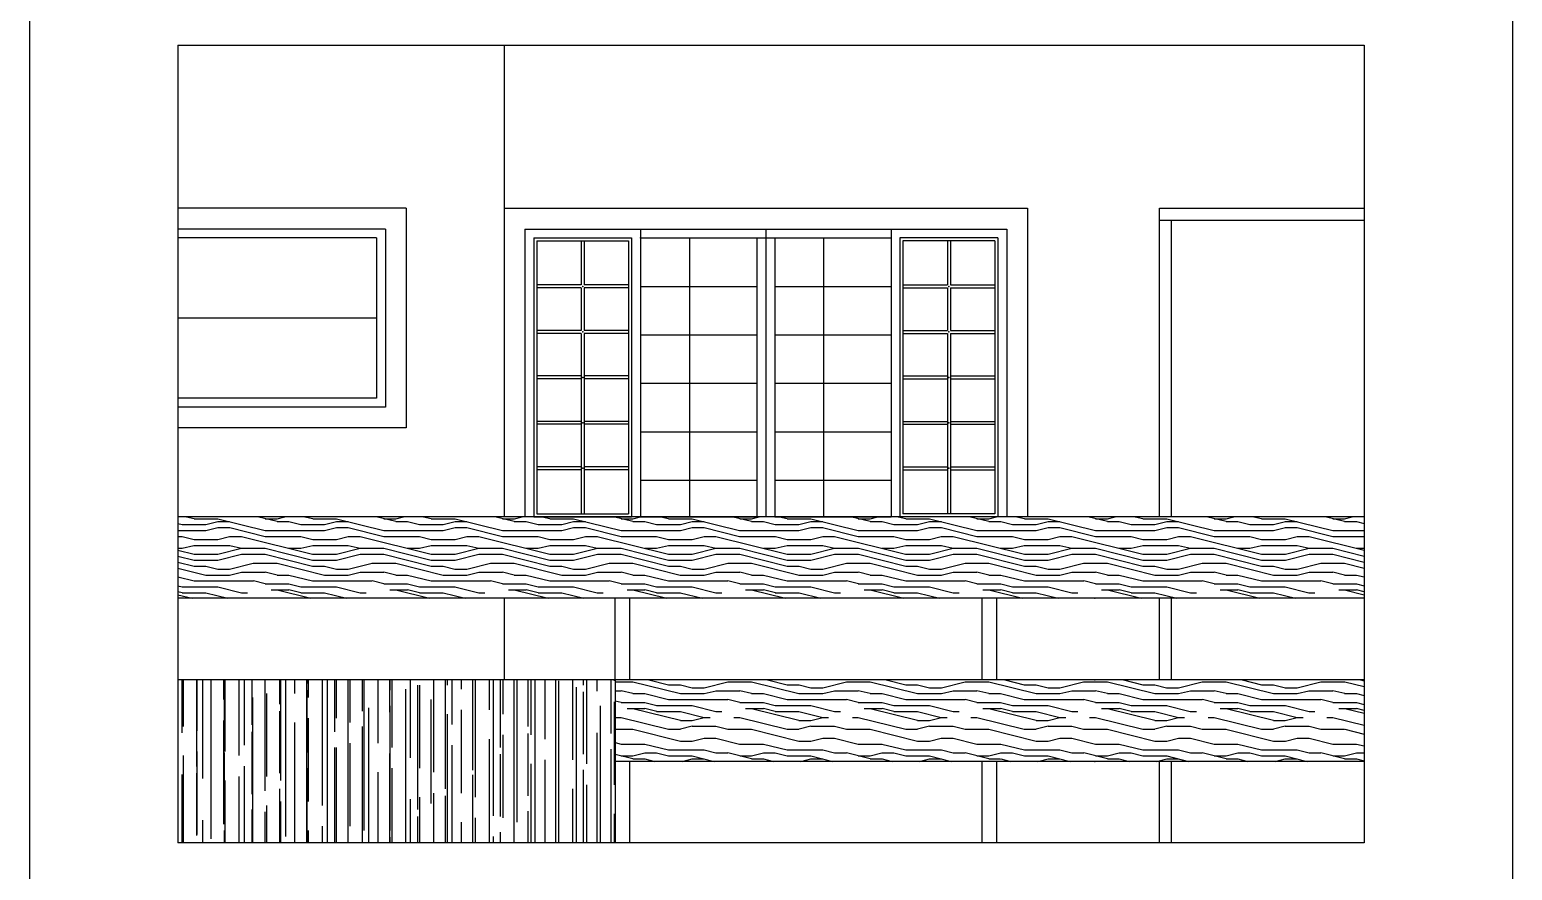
# Model space of a CAD drawing. Extents: x -6 to 123, y -41 to 65.
# Drawn here: x 14.09 to 19.09, y -10.26 to -7.42 of the extents above; entities that cross this region are included whole.
import ezdxf

# ---------------------------------------------------------------- set-up
doc = ezdxf.new("R2010")
doc.units = 0
doc.header["$MEASUREMENT"] = 0
for name, color, linetype in [('HAX', 20, 'CONTINUOUS'), ('JANELA', 2, 'CONTINUOUS'), ('P02', 1, 'CONTINUOUS'), ('PLANO1', 9, 'CONTINUOUS'), ('PLANO2', 3, 'CONTINUOUS')]:
    doc.layers.add(name, color=color, linetype=linetype)

msp = doc.modelspace()

# ---------------------------------------------------------------- hatches: boundary and pattern name
at = {"layer": 'HAX'}
h = msp.add_hatch(dxfattribs=at)
h.set_pattern_fill('MADEIRA', color=256, scale=0.4, style=0)
h.set_pattern_definition([(0, (11.24616, 30.21794), (0, 0.4), [0.08, -0.12, 0.04, -0.16]), (0, (11.52616, 30.22794), (0, 0.4), [0.08, -0.32]), (0, (11.48616, 30.24794), (0, 0.4), [0.04, -0.36]), (0, (11.26616, 30.25794), (0, 0.4), [0.02, -0.28, 0.02, -0.08]), (0, (11.40616, 30.27794), (0, 0.4), [0.08, -0.12, 0.02, -0.18]), (0, (11.30616, 30.28794), (0, 0.4), [0.06, -0.34]), (0, (11.40616, 30.29794), (0, 0.4), [0.12, -0.28]), (0, (11.28616, 30.30794), (0, 0.4), [0.08, -0.32]), (0, (11.44616, 30.31794), (0, 0.4), [0.2, -0.2]), (0, (11.32616, 30.33794), (0, 0.4), [0.04, -0.12, 0.08, -0.16]), (0, (11.60616, 30.34794), (0, 0.4), [0.08, -0.32]), (0, (11.52616, 30.35794), (0, 0.4), [0.04, -0.36]), (0, (11.44616, 30.36794), (0, 0.4), [0.04, -0.36]), (0, (11.24616, 30.37794), (0, 0.4), [0.08, -0.32]), (0, (11.44616, 30.38794), (0, 0.4), [0.08, -0.32]), (0, (11.44616, 30.40794), (0, 0.4), [0.08, -0.08, 0.08, -0.16]), (0, (11.36616, 30.42794), (0, 0.4), [0.04, -0.2, 0.08, -0.08]), (0, (11.44616, 30.43794), (0, 0.4), [0.12, -0.28]), (0, (11.44616, 30.45794), (0, 0.4), [0.08, -0.32]), (0, (11.28616, 30.46794), (0, 0.4), [0.12, -0.16, 0.04, -0.08]), (0, (11.28616, 30.48794), (0, 0.4), [0.2, -0.2]), (0, (11.52616, 30.49794), (0, 0.4), [0.04, -0.36]), (0, (11.40616, 30.50794), (0, 0.4), [0.08, -0.32]), (0, (11.32616, 30.51794), (0, 0.4), [0.04, -0.16, 0.04, -0.16]), (0, (11.28616, 30.52794), (0, 0.4), [0.04, -0.12, 0.08, -0.16]), (0, (11.36616, 30.53794), (0, 0.4), [0.04, -0.2, 0.04, -0.12]), (0, (11.44616, 30.54794), (0, 0.4), [0.12, -0.28]), (0, (11.28616, 30.56794), (0, 0.4), [0.08, -0.32]), (0, (11.48616, 30.57794), (0, 0.4), [0.04, -0.36]), (0, (11.56616, 30.58794), (0, 0.4), [0.04, -0.36]), (14.03624, (11.52616, 30.24794), (0.4, -1e-11), [0.0412, -1.6080422]), (14.03624, (11.56616, 30.33794), (0.4, -1e-11), [0.0412, -1.6080422]), (14.03624, (11.52616, 30.57794), (0.4, -1e-11), [0.0412, -1.6080422]), (14.03624, (11.40616, 30.42794), (0.4, -1e-11), [0.0412, -1.6080422]), (14.03624, (11.48616, 30.48794), (0.4, -1e-11), [0.0412, -1.6080422]), (14.03624, (11.52616, 30.45794), (0.4, -1e-11), [0.0412, -1.6080422]), (14.03624, (11.32616, 30.52794), (0.4, -1e-11), [0.0412, -1.6080422]), (14.03624, (11.48616, 30.50794), (0.4, -1e-11), [0.0412, -1.6080422]), (14.03624, (11.56616, 30.35794), (0.4, -1e-11), [0.0824, -1.5668422]), (14.03624, (11.52616, 30.38794), (0.4, -1e-11), [0.0824, -1.5668422]), (14.03624, (11.52616, 30.40794), (0.4, -1e-11), [0.0824, -1.5668422]), (165.96376, (11.40616, 30.27794), (-0.4, -1e-11), [0.0412, -0.0824, 0.0412, -1.4844422]), (165.96376, (11.32616, 30.33794), (-0.4, -1e-11), [0.0412, -1.6080422]), (165.96376, (11.32616, 30.51794), (-0.4, -1e-11), [0.0824, -1.5668422]), (194.03624, (11.52616, 30.22794), (-0.4, 1e-11), [0.0412, -1.6080422]), (345.96376, (11.60616, 30.22794), (0.4, 1e-11), [0.0412, -1.6080422]), (345.96376, (11.48616, 30.36794), (0.4, 1e-11), [0.0412, -1.6080422]), (345.96376, (11.56616, 30.43794), (0.4, 1e-11), [0.0412, -1.6080422]), (345.96376, (11.40616, 30.46794), (0.4, 1e-11), [0.0412, -1.6080422]), (345.96376, (11.36616, 30.51794), (0.4, 1e-11), [0.0412, -1.6080422]), (345.96376, (11.40616, 30.53794), (0.4, 1e-11), [0.0412, -1.6080422]), (345.96376, (11.40616, 30.46794), (0.4, 1e-11), [0.0412, -1.6080422]), (345.96376, (11.52616, 30.52794), (0.4, 1e-11), [0.1648, -1.4844422]), (345.96376, (11.28616, 30.25794), (0.4, 1e-11), [0.1648, -1.4844422]), (345.96376, (11.32616, 30.28794), (0.4, 1e-11), [0.1648, -1.4844422]), (345.96376, (11.36616, 30.30794), (0.4, 1e-11), [0.0412, -0.0824, 0.0824, -1.4432422]), (345.96376, (11.36616, 30.33794), (0.4, 1e-11), [0.0824, -0.0824, 0.0824, -1.4020422]), (345.96376, (11.32616, 30.37794), (0.4, 1e-11), [0.1648, -1.4844422]), (345.96376, (11.28616, 30.40794), (0.4, 1e-11), [0.1648, -1.4844422]), (345.96376, (11.28616, 30.42794), (0.4, 1e-11), [0.1648, -1.4844422]), (345.96376, (11.56616, 30.54794), (0.4, 1e-11), [0.0412, -1.6080422]), (345.96377, (11.60616, 30.58794), (0.4, 8e-08), [0.0824, -1.5668422]), (345.96377, (11.36616, 30.56794), (0.4, 8e-08), [0.0824, -1.5668422]), (345.96376, (11.32616, 30.21794), (0.4, 7e-09), [0.1648, -1.4844422]), (345.96376, (11.56616, 30.49794), (0.4, 7e-09), [0.1236, -1.5256422]), (345.96376, (11.60616, 30.46794), (0.4, 7e-09), [0.2472, -1.4020422])])
h.paths.add_polyline_path([(14.592, -9.0653), (14.592, -9.3403), (18.592, -9.3403), (18.592, -9.0653)])
h.paths.add_polyline_path([(16.0661, -9.6153), (16.0661, -9.8903), (18.592, -9.8903), (18.592, -9.6153)])
h = msp.add_hatch(dxfattribs=at)
h.set_pattern_fill('AR-RROOF', color=256, scale=0.07, angle=90, style=0)
h.set_pattern_definition([(90, (11.24616, 30.21794), (-0.07, 0.154), [1.05, -0.14, 0.35, -0.07]), (90, (11.21116, 30.31104), (-0.0931, -0.07), [0.21, -0.0231, 0.42, -0.0525]), (90, (11.18666, 30.252937), (-0.0469, 0.364), [0.56, -0.098, 0.28, -0.07])])
h.paths.add_polyline_path([(14.592, -9.6153), (14.592, -10.1653), (16.0661, -10.1653), (16.0661, -9.6153)])

# ---------------------------------------------------------------- linework, layer by layer
for p, q in [((16.152, -8.0953), (16.997, -8.0953)), ((16.5745, -8.0953), (16.5745, -9.0653)), ((16.152, -8.1253), (16.5445, -8.1253)), ((16.152, -8.1253), (16.997, -8.1253)), ((16.317, -8.1253), (16.317, -9.0653)), ((16.5445, -8.1253), (16.5445, -9.0653)), ((16.6045, -8.1253), (16.6045, -9.0653)), ((16.6045, -8.1253), (16.997, -8.1253)), ((16.7695, -8.1253), (16.7695, -9.0653)), ((16.152, -8.2886), (16.5445, -8.2886)), ((16.6045, -8.2886), (16.997, -8.2886)), ((16.152, -8.452), (16.5445, -8.452)), ((16.6045, -8.452), (16.997, -8.452)), ((16.152, -8.6153), (16.5445, -8.6153)), ((16.6045, -8.6153), (16.997, -8.6153)), ((16.152, -8.7786), (16.5445, -8.7786)), ((16.6045, -8.7786), (16.997, -8.7786)), ((16.152, -8.942), (16.5445, -8.942)), ((16.6045, -8.942), (16.997, -8.942)), ((16.152, -9.0653), (16.5445, -9.0653)), ((16.6045, -9.0653), (16.997, -9.0653))]:
    msp.add_line(p, q, dxfattribs=at)
for p in [(16.5745, -8.1253), (17.6844, -9.3403), (17.6844, -9.6153), (17.6844, -9.8903)]:
    msp.add_point(p, dxfattribs=at)
at = {"layer": 'JANELA'}
for p, q in [((15.692, -7.4753), (15.692, -9.0653)), ((15.362, -8.0253), (14.592, -8.0253)), ((15.362, -8.0253), (15.362, -8.7653)), ((15.692, -8.0253), (15.692, -9.0653)), ((15.692, -8.0253), (17.457, -8.0253)), ((17.457, -8.0253), (17.457, -9.0653)), ((15.292, -8.0953), (14.592, -8.0953)), ((15.292, -8.0953), (15.292, -8.6953)), ((15.262, -8.1253), (14.592, -8.1253)), ((15.262, -8.1253), (15.262, -8.6653)), ((15.262, -8.3953), (14.592, -8.3953)), ((15.262, -8.6653), (14.592, -8.6653)), ((15.292, -8.6953), (14.592, -8.6953)), ((15.362, -8.7653), (14.592, -8.7653)), ((15.692, -9.3403), (15.692, -9.6153))]:
    msp.add_line(p, q, dxfattribs=at)
at = {"layer": 'P02'}
for p, q in [((17.9024, -8.0253), (18.592, -8.0253)), ((17.9024, -9.0653), (17.9024, -8.0253)), ((17.9024, -8.0653), (18.592, -8.0653)), ((17.9424, -9.0653), (17.9424, -8.0653)), ((17.9024, -9.6153), (17.9024, -9.3403)), ((17.9424, -9.6153), (17.9424, -9.3403)), ((17.9024, -10.1653), (17.9024, -9.8903)), ((17.9424, -10.1653), (17.9424, -9.8903))]:
    msp.add_line(p, q, dxfattribs=at)
at = {"layer": 'PLANO1'}
for p, q in [((14.092, -7.1299), (14.092, -13.3653)), ((19.092, -7.1299), (19.092, -13.4653)), ((14.592, -7.4753), (14.592, -10.1653)), ((14.592, -7.4753), (18.592, -7.4753)), ((18.592, -7.4753), (18.592, -10.1653)), ((18.592, -10.1653), (14.592, -10.1653))]:
    msp.add_line(p, q, dxfattribs=at)
at = {"layer": 'PLANO2'}
for p, q in [((15.762, -8.0953), (15.762, -9.0653)), ((15.762, -8.0953), (15.762, -9.0653)), ((15.762, -8.0953), (16.152, -8.0953)), ((16.152, -8.0953), (16.152, -9.0653)), ((16.997, -8.0953), (17.387, -8.0953)), ((16.997, -8.0953), (16.997, -9.0653)), ((17.387, -8.0953), (17.387, -9.0653)), ((15.792, -8.1253), (15.792, -9.0653)), ((15.792, -8.1253), (16.122, -8.1253)), ((15.802, -8.1353), (15.802, -9.0553)), ((15.802, -8.1353), (16.112, -8.1353)), ((15.952, -8.1353), (15.952, -8.2836)), ((15.962, -8.1353), (15.962, -8.2836)), ((16.112, -8.1353), (16.112, -9.0553)), ((16.122, -8.1253), (16.122, -9.0653)), ((17.357, -8.1253), (17.027, -8.1253)), ((17.027, -8.1253), (17.027, -9.0653)), ((17.027, -8.1253), (17.027, -9.0653)), ((17.347, -8.1353), (17.037, -8.1353)), ((17.037, -8.1353), (17.037, -9.0553)), ((17.187, -8.1353), (17.187, -8.2836)), ((17.197, -8.1353), (17.197, -8.2836)), ((17.347, -8.1353), (17.347, -9.0553)), ((17.357, -8.1253), (17.357, -9.0653)), ((17.357, -8.1253), (17.357, -9.0653)), ((15.952, -8.2836), (15.802, -8.2836)), ((15.952, -8.2936), (15.802, -8.2936)), ((15.952, -8.2936), (15.952, -8.437)), ((16.112, -8.2836), (15.962, -8.2836)), ((16.112, -8.2936), (15.962, -8.2936)), ((15.962, -8.2936), (15.962, -8.437)), ((17.037, -8.2836), (17.187, -8.2836)), ((17.037, -8.2936), (17.187, -8.2936)), ((17.187, -8.2936), (17.187, -8.437)), ((17.197, -8.2836), (17.347, -8.2836)), ((17.197, -8.2936), (17.347, -8.2936)), ((17.197, -8.2936), (17.197, -8.437)), ((15.952, -8.437), (15.802, -8.437)), ((15.952, -8.447), (15.802, -8.447)), ((15.952, -8.447), (15.952, -9.0553)), ((16.112, -8.437), (15.962, -8.437)), ((16.112, -8.447), (15.962, -8.447)), ((15.962, -8.447), (15.962, -9.0553)), ((17.037, -8.437), (17.187, -8.437)), ((17.037, -8.447), (17.187, -8.447)), ((17.187, -8.447), (17.187, -9.0553)), ((17.197, -8.437), (17.347, -8.437)), ((17.197, -8.447), (17.347, -8.447)), ((17.197, -8.447), (17.197, -9.0553)), ((15.952, -8.5903), (15.802, -8.5903)), ((16.112, -8.5903), (15.962, -8.5903)), ((17.037, -8.5903), (17.187, -8.5903)), ((17.197, -8.5903), (17.347, -8.5903)), ((15.952, -8.6003), (15.802, -8.6003)), ((16.112, -8.6003), (15.962, -8.6003)), ((17.037, -8.6003), (17.187, -8.6003)), ((17.197, -8.6003), (17.347, -8.6003)), ((15.952, -8.7436), (15.802, -8.7436)), ((16.112, -8.7436), (15.962, -8.7436)), ((17.037, -8.7436), (17.187, -8.7436)), ((17.197, -8.7436), (17.347, -8.7436)), ((15.952, -8.7536), (15.802, -8.7536)), ((16.112, -8.7536), (15.962, -8.7536)), ((17.037, -8.7536), (17.187, -8.7536)), ((17.197, -8.7536), (17.347, -8.7536)), ((17.387, -8.8334), (17.387, -8.9834)), ((15.952, -8.897), (15.802, -8.897)), ((16.112, -8.897), (15.962, -8.897)), ((17.037, -8.897), (17.187, -8.897)), ((17.197, -8.897), (17.347, -8.897)), ((15.952, -8.907), (15.802, -8.907)), ((16.112, -8.907), (15.962, -8.907)), ((17.037, -8.907), (17.187, -8.907)), ((17.197, -8.907), (17.347, -8.907)), ((18.592, -9.0653), (14.592, -9.0653)), ((15.792, -9.0653), (16.122, -9.0653)), ((15.802, -9.0553), (16.112, -9.0553)), ((17.357, -9.0653), (17.027, -9.0653)), ((17.347, -9.0553), (17.037, -9.0553)), ((18.592, -9.3403), (14.592, -9.3403)), ((16.0661, -9.6153), (16.0661, -9.3403)), ((16.1161, -9.6153), (16.1161, -9.3403)), ((17.3041, -9.6153), (17.3041, -9.3403)), ((17.3541, -9.6153), (17.3541, -9.3403)), ((18.592, -9.6153), (14.592, -9.6153)), ((16.0661, -9.6153), (16.0661, -10.1653)), ((18.592, -9.8903), (16.0661, -9.8903)), ((16.1161, -10.1653), (16.1161, -9.8903)), ((17.3041, -10.1653), (17.3041, -9.8903)), ((17.3541, -10.1653), (17.3541, -9.8903))]:
    msp.add_line(p, q, dxfattribs=at)
for p in [(16.152, -8.1253), (16.997, -8.1253), (15.957, -8.2886), (17.192, -8.2886), (15.957, -8.442), (17.192, -8.442), (15.957, -8.5953), (15.957, -8.5953), (17.192, -8.5953), (17.192, -8.5953), (15.957, -8.7486), (15.957, -8.7486), (17.192, -8.7486), (17.192, -8.7486), (15.957, -8.902), (15.957, -8.902), (17.192, -8.902), (17.192, -8.902)]:
    msp.add_point(p, dxfattribs=at)

doc.saveas('drawing.dxf')
